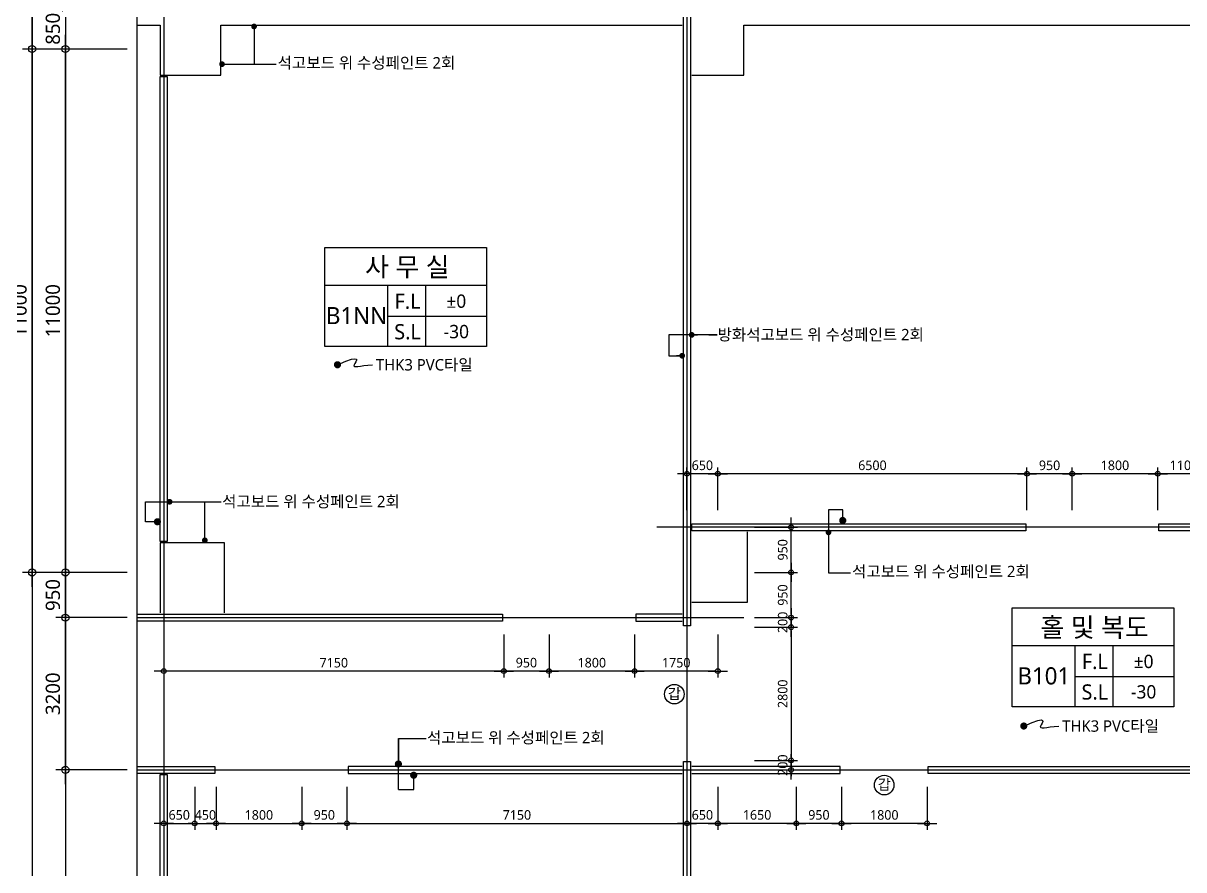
# Model space of a CAD drawing. Header units: millimetres. Extents: x 3775 to 244986, y 1861 to 55808.
# Drawn here: x 168403 to 192805, y 21884 to 39675 of the extents above; entities that cross this region are included whole.
import ezdxf
from ezdxf.enums import TextEntityAlignment as Align

# ---------------------------------------------------------------- set-up
doc = ezdxf.new("R2010")
doc.units = ezdxf.units.MM
doc.header["$LTSCALE"] = 100
doc.header["$MEASUREMENT"] = 0
doc.header["$PDSIZE"] = -10
doc.linetypes.add('CEN', pattern=[62, 60, -1, 0, -1])
doc.layers.get('0').update_dxf_attribs({"linetype": 'CONTINUOUS'})
doc.layers.get('Defpoints').update_dxf_attribs({"color": 171, "linetype": 'CONTINUOUS'})
for name, color, linetype in [('CEN(ST)', 1, 'CEN'), ('LED', 7, 'CONTINUOUS'), ('NDIM', 7, 'CONTINUOUS'), ('TEXT(MIN)', 7, 'CONTINUOUS'), ('TEXT(NOTE小)', 1, 'CONTINUOUS'), ('TEXT(실명)', 3, 'CONTINUOUS'), ('TEXT-기입', 6, 'CONTINUOUS'), ('TITLE', 7, 'CONTINUOUS'), ('WALL-석고보드', 7, 'CONTINUOUS')]:
    doc.layers.add(name, color=color, linetype=linetype)
doc.styles.add('CGS', font='cgse', dxfattribs={"bigfont": 'cgs'})
doc.styles.add('나눔바른고딕', font='NanumBarunGothic.ttf')
doc.dimstyles.new('NDIM 1200', dxfattribs={"dimscale": 75, "dimtxt": 3, "dimasz": 1, "dimexe": 2, "dimexo": 2, "dimgap": 1, "dimtad": 1, "dimdec": 0, "dimdsep": 46, "dimtxsty": 'CGS', "dimblk": 'DOT0', "dimcen": 1, "dimdle": 8, "dimclrd": 256, "dimclre": 256, "dimclrt": 256, "dimadec": 0, "dimazin": 0, "dimtfac": 1, "dimtdec": 0, "dimtix": 1, "dimtmove": 2, "dimatfit": 3, "dimldrblk": 'DOT0', "dimfxl": 1, "dimtolj": 1, "dimtzin": 0, "dimlwd": -1, "dimlwe": -1, "dimarcsym": 0})

# ---------------------------------------------------------------- blocks, each defined once
blk = doc.blocks.new('DOT0')
blk.add_line((-3, 0), (3, 0))
at = {"color": 6}
blk.add_circle((0, 0), 0.75, dxfattribs=at)
blk = doc.blocks.new('*D314')
at = {"layer": 'Defpoints', "color": 0, "ltscale": 0.4, "transparency": 16777216}
for p in [(169290, 39133), (170790, 39133), (170790, 28133)]:
    blk.add_point(p, dxfattribs=at)
at = {"layer": 'NDIM', "ltscale": 0.4, "transparency": 16777216}
for p, q in [((170590, 39133), (169090, 39133)), ((169290, 28233), (169290, 39033)), ((170590, 28133), (169090, 28133))]:
    blk.add_line(p, q, dxfattribs=at)
at = {"layer": 'NDIM', "ltscale": 0.4, "transparency": 16777216, "xscale": 100, "yscale": 100, "zscale": 100}
for p, rotation in [((169290, 39133), 90), ((169290, 28133), 270)]:
    blk.add_blockref('DOT0', p, dxfattribs=dict(at, rotation=rotation))
at = {"layer": 'NDIM', "ltscale": 0.4, "transparency": 16777216, "insert": (169027, 33633), "char_height": 300, "attachment_point": 5, "rotation": 90, "style": '나눔바른고딕'}
blk.add_mtext('\\A1;11000', dxfattribs=at)
blk = doc.blocks.new('*D315')
at = {"layer": 'Defpoints', "color": 0, "ltscale": 0.4, "transparency": 16777216}
for p in [(169290, 28133), (170790, 28133), (170790, 27183)]:
    blk.add_point(p, dxfattribs=at)
at = {"layer": 'NDIM', "ltscale": 0.4, "transparency": 16777216}
for p, q in [((170590, 28133), (169090, 28133)), ((169290, 27283), (169290, 28033)), ((170590, 27183), (169090, 27183))]:
    blk.add_line(p, q, dxfattribs=at)
at = {"layer": 'NDIM', "ltscale": 0.4, "transparency": 16777216, "xscale": 100, "yscale": 100, "zscale": 100}
for p, rotation in [((169290, 28133), 90), ((169290, 27183), 270)]:
    blk.add_blockref('DOT0', p, dxfattribs=dict(at, rotation=rotation))
at = {"layer": 'NDIM', "ltscale": 0.4, "transparency": 16777216, "insert": (169027, 27658), "char_height": 300, "attachment_point": 5, "rotation": 90, "style": '나눔바른고딕'}
blk.add_mtext('\\A1;950', dxfattribs=at)
blk = doc.blocks.new('*D316')
at = {"layer": 'Defpoints', "color": 0, "ltscale": 0.4, "transparency": 16777216}
for p in [(168590, 39133), (170790, 39133), (170790, 28133)]:
    blk.add_point(p, dxfattribs=at)
at = {"layer": 'NDIM', "ltscale": 0.4, "transparency": 16777216}
for p, q in [((170590, 39133), (168390, 39133)), ((168590, 28233), (168590, 39033)), ((170590, 28133), (168390, 28133))]:
    blk.add_line(p, q, dxfattribs=at)
at = {"layer": 'NDIM', "ltscale": 0.4, "transparency": 16777216, "xscale": 100, "yscale": 100, "zscale": 100}
for p, rotation in [((168590, 39133), 90), ((168590, 28133), 270)]:
    blk.add_blockref('DOT0', p, dxfattribs=dict(at, rotation=rotation))
at = {"layer": 'NDIM', "ltscale": 0.4, "transparency": 16777216, "insert": (168327, 33633), "char_height": 300, "attachment_point": 5, "rotation": 90, "style": '나눔바른고딕'}
blk.add_mtext('\\A1;11000', dxfattribs=at)
blk = doc.blocks.new('*D309')
at = {"layer": 'Defpoints', "color": 0, "ltscale": 0.4, "transparency": 16777216}
for p in [(170790, 39983), (169290, 39133), (170790, 39133)]:
    blk.add_point(p, dxfattribs=at)
at = {"layer": 'NDIM', "ltscale": 0.4, "transparency": 16777216}
for p, q in [((169290, 40083), (169290, 40183)), ((170590, 39983), (169090, 39983)), ((169290, 39983), (169290, 39133)), ((170590, 39133), (169090, 39133)), ((169290, 39033), (169290, 38933))]:
    blk.add_line(p, q, dxfattribs=at)
at = {"layer": 'NDIM', "ltscale": 0.4, "transparency": 16777216, "xscale": 100, "yscale": 100, "zscale": 100}
for p, rotation in [((169290, 39983), 270), ((169290, 39133), 90)]:
    blk.add_blockref('DOT0', p, dxfattribs=dict(at, rotation=rotation))
at = {"layer": 'NDIM', "ltscale": 0.4, "transparency": 16777216, "insert": (169027, 39558), "char_height": 300, "attachment_point": 5, "rotation": 90, "style": '나눔바른고딕'}
blk.add_mtext('\\A1;850', dxfattribs=at)
blk = doc.blocks.new('*D310')
at = {"layer": 'Defpoints', "color": 0, "ltscale": 0.4, "transparency": 16777216}
for p in [(169290, 27183), (170790, 27183), (170790, 23983)]:
    blk.add_point(p, dxfattribs=at)
at = {"layer": 'NDIM', "ltscale": 0.4, "transparency": 16777216}
for p, q in [((170590, 27183), (169090, 27183)), ((169290, 24083), (169290, 27083)), ((170590, 23983), (169090, 23983))]:
    blk.add_line(p, q, dxfattribs=at)
at = {"layer": 'NDIM', "ltscale": 0.4, "transparency": 16777216, "xscale": 100, "yscale": 100, "zscale": 100}
for p, rotation in [((169290, 27183), 90), ((169290, 23983), 270)]:
    blk.add_blockref('DOT0', p, dxfattribs=dict(at, rotation=rotation))
at = {"layer": 'NDIM', "ltscale": 0.4, "transparency": 16777216, "insert": (169027, 25583), "char_height": 300, "attachment_point": 5, "rotation": 90, "style": '나눔바른고딕'}
blk.add_mtext('\\A1;3200', dxfattribs=at)
blk = doc.blocks.new('*D311')
at = {"layer": 'Defpoints', "color": 0, "ltscale": 0.4, "transparency": 16777216}
for p in [(170790, 23983), (169290, 11633), (170790, 11633)]:
    blk.add_point(p, dxfattribs=at)
at = {"layer": 'NDIM', "ltscale": 0.4, "transparency": 16777216}
for p, q in [((170590, 23983), (169090, 23983)), ((169290, 23883), (169290, 11733)), ((170590, 11633), (169090, 11633))]:
    blk.add_line(p, q, dxfattribs=at)
at = {"layer": 'NDIM', "ltscale": 0.4, "transparency": 16777216, "xscale": 100, "yscale": 100, "zscale": 100}
for p, rotation in [((169290, 23983), 90), ((169290, 11633), 270)]:
    blk.add_blockref('DOT0', p, dxfattribs=dict(at, rotation=rotation))
at = {"layer": 'NDIM', "ltscale": 0.4, "transparency": 16777216, "insert": (169027, 17808), "char_height": 300, "attachment_point": 5, "rotation": 90, "style": '나눔바른고딕'}
blk.add_mtext('\\A1;12350', dxfattribs=at)
blk = doc.blocks.new('*D313')
at = {"layer": 'Defpoints', "color": 0, "ltscale": 0.4, "transparency": 16777216}
for p in [(170790, 28133), (168590, 11633), (170790, 11633)]:
    blk.add_point(p, dxfattribs=at)
at = {"layer": 'NDIM', "ltscale": 0.4, "transparency": 16777216}
for p, q in [((170590, 28133), (168390, 28133)), ((168590, 28033), (168590, 11733)), ((170590, 11633), (168390, 11633))]:
    blk.add_line(p, q, dxfattribs=at)
at = {"layer": 'NDIM', "ltscale": 0.4, "transparency": 16777216, "xscale": 100, "yscale": 100, "zscale": 100}
for p, rotation in [((168590, 28133), 90), ((168590, 11633), 270)]:
    blk.add_blockref('DOT0', p, dxfattribs=dict(at, rotation=rotation))
at = {"layer": 'NDIM', "ltscale": 0.4, "transparency": 16777216, "insert": (168327, 19883), "char_height": 300, "attachment_point": 5, "rotation": 90, "style": '나눔바른고딕'}
blk.add_mtext('\\A1;16500', dxfattribs=at)
blk = doc.blocks.new('*D419')
at = {"layer": 'Defpoints', "color": 0, "ltscale": 0.4, "transparency": 16777216}
for p in [(181258, 26960), (183008, 26960), (181258, 26059)]:
    blk.add_point(p, dxfattribs=at)
at = {"layer": 'NDIM', "ltscale": 0.4, "transparency": 16777216}
for p, q in [((181258, 26826), (181258, 25925)), ((183008, 26826), (183008, 25925)), ((182941, 26059), (181325, 26059))]:
    blk.add_line(p, q, dxfattribs=at)
at = {"layer": 'NDIM', "ltscale": 0.4, "transparency": 16777216, "xscale": 67, "yscale": 67, "zscale": 67, "rotation": 180}
blk.add_blockref('DOT0', (181258, 26059), dxfattribs=at)
at = {"layer": 'NDIM', "ltscale": 0.4, "transparency": 16777216, "xscale": 67, "yscale": 67, "zscale": 67}
blk.add_blockref('DOT0', (183008, 26059), dxfattribs=at)
at = {"layer": 'NDIM', "ltscale": 0.4, "transparency": 16777216, "insert": (182133, 26235), "char_height": 201, "attachment_point": 5, "style": '나눔바른고딕'}
blk.add_mtext('\\A1;1750', dxfattribs=at)
blk = doc.blocks.new('*D420')
at = {"layer": 'Defpoints', "color": 0, "ltscale": 0.4, "transparency": 16777216}
for p in [(179458, 26960), (181258, 26960), (179458, 26059)]:
    blk.add_point(p, dxfattribs=at)
at = {"layer": 'NDIM', "ltscale": 0.4, "transparency": 16777216}
for p, q in [((179458, 26826), (179458, 25925)), ((181258, 26826), (181258, 25925)), ((181191, 26059), (179525, 26059))]:
    blk.add_line(p, q, dxfattribs=at)
at = {"layer": 'NDIM', "ltscale": 0.4, "transparency": 16777216, "xscale": 67, "yscale": 67, "zscale": 67, "rotation": 180}
blk.add_blockref('DOT0', (179458, 26059), dxfattribs=at)
at = {"layer": 'NDIM', "ltscale": 0.4, "transparency": 16777216, "xscale": 67, "yscale": 67, "zscale": 67}
blk.add_blockref('DOT0', (181258, 26059), dxfattribs=at)
at = {"layer": 'NDIM', "ltscale": 0.4, "transparency": 16777216, "insert": (180358, 26235), "char_height": 201, "attachment_point": 5, "style": '나눔바른고딕'}
blk.add_mtext('\\A1;1800', dxfattribs=at)
blk = doc.blocks.new('*D421')
at = {"layer": 'Defpoints', "color": 0, "ltscale": 0.4, "transparency": 16777216}
for p in [(178508, 26960), (179458, 26960), (178508, 26059)]:
    blk.add_point(p, dxfattribs=at)
at = {"layer": 'NDIM', "ltscale": 0.4, "transparency": 16777216}
for p, q in [((178508, 26826), (178508, 25925)), ((179458, 26826), (179458, 25925)), ((179391, 26059), (178575, 26059))]:
    blk.add_line(p, q, dxfattribs=at)
at = {"layer": 'NDIM', "ltscale": 0.4, "transparency": 16777216, "xscale": 67, "yscale": 67, "zscale": 67, "rotation": 180}
blk.add_blockref('DOT0', (178508, 26059), dxfattribs=at)
at = {"layer": 'NDIM', "ltscale": 0.4, "transparency": 16777216, "xscale": 67, "yscale": 67, "zscale": 67}
blk.add_blockref('DOT0', (179458, 26059), dxfattribs=at)
at = {"layer": 'NDIM', "ltscale": 0.4, "transparency": 16777216, "insert": (178983, 26236), "char_height": 201, "attachment_point": 5, "style": '나눔바른고딕'}
blk.add_mtext('\\A1;950', dxfattribs=at)
blk = doc.blocks.new('*D422')
at = {"layer": 'Defpoints', "color": 0, "ltscale": 0.4, "transparency": 16777216}
for p in [(172008, 23760), (172458, 23760), (172458, 22859)]:
    blk.add_point(p, dxfattribs=at)
at = {"layer": 'NDIM', "ltscale": 0.4, "transparency": 16777216}
for p, q in [((172008, 23626), (172008, 22725)), ((172458, 23626), (172458, 22725)), ((171941, 22859), (171874, 22859)), ((172008, 22859), (172458, 22859)), ((172525, 22859), (172592, 22859))]:
    blk.add_line(p, q, dxfattribs=at)
at = {"layer": 'NDIM', "ltscale": 0.4, "transparency": 16777216, "xscale": 67, "yscale": 67, "zscale": 67}
blk.add_blockref('DOT0', (172008, 22859), dxfattribs=at)
at = {"layer": 'NDIM', "ltscale": 0.4, "transparency": 16777216, "xscale": 67, "yscale": 67, "zscale": 67, "rotation": 180}
blk.add_blockref('DOT0', (172458, 22859), dxfattribs=at)
at = {"layer": 'NDIM', "ltscale": 0.4, "transparency": 16777216, "insert": (172233, 23035), "char_height": 201, "attachment_point": 5, "style": '나눔바른고딕'}
blk.add_mtext('\\A1;450', dxfattribs=at)
blk = doc.blocks.new('*D423')
at = {"layer": 'Defpoints', "color": 0, "ltscale": 0.4, "transparency": 16777216}
for p in [(172458, 23760), (174258, 23760), (174258, 22859)]:
    blk.add_point(p, dxfattribs=at)
at = {"layer": 'NDIM', "ltscale": 0.4, "transparency": 16777216}
for p, q in [((172458, 23626), (172458, 22725)), ((174258, 23626), (174258, 22725)), ((172525, 22859), (174191, 22859))]:
    blk.add_line(p, q, dxfattribs=at)
at = {"layer": 'NDIM', "ltscale": 0.4, "transparency": 16777216, "xscale": 67, "yscale": 67, "zscale": 67, "rotation": 180}
blk.add_blockref('DOT0', (172458, 22859), dxfattribs=at)
at = {"layer": 'NDIM', "ltscale": 0.4, "transparency": 16777216, "xscale": 67, "yscale": 67, "zscale": 67}
blk.add_blockref('DOT0', (174258, 22859), dxfattribs=at)
at = {"layer": 'NDIM', "ltscale": 0.4, "transparency": 16777216, "insert": (173358, 23035), "char_height": 201, "attachment_point": 5, "style": '나눔바른고딕'}
blk.add_mtext('\\A1;1800', dxfattribs=at)
blk = doc.blocks.new('*D424')
at = {"layer": 'Defpoints', "color": 0, "ltscale": 0.4, "transparency": 16777216}
for p in [(174258, 23760), (175208, 23760), (175208, 22859)]:
    blk.add_point(p, dxfattribs=at)
at = {"layer": 'NDIM', "ltscale": 0.4, "transparency": 16777216}
for p, q in [((174258, 23626), (174258, 22725)), ((175208, 23626), (175208, 22725)), ((174325, 22859), (175141, 22859))]:
    blk.add_line(p, q, dxfattribs=at)
at = {"layer": 'NDIM', "ltscale": 0.4, "transparency": 16777216, "xscale": 67, "yscale": 67, "zscale": 67, "rotation": 180}
blk.add_blockref('DOT0', (174258, 22859), dxfattribs=at)
at = {"layer": 'NDIM', "ltscale": 0.4, "transparency": 16777216, "xscale": 67, "yscale": 67, "zscale": 67}
blk.add_blockref('DOT0', (175208, 22859), dxfattribs=at)
at = {"layer": 'NDIM', "ltscale": 0.4, "transparency": 16777216, "insert": (174733, 23036), "char_height": 201, "attachment_point": 5, "style": '나눔바른고딕'}
blk.add_mtext('\\A1;950', dxfattribs=at)
blk = doc.blocks.new('*D425')
at = {"layer": 'Defpoints', "color": 0, "ltscale": 0.4, "transparency": 16777216}
for p in [(171358, 23760), (172008, 23760), (172008, 22859)]:
    blk.add_point(p, dxfattribs=at)
at = {"layer": 'NDIM', "ltscale": 0.4, "transparency": 16777216}
for p, q in [((171358, 23626), (171358, 22725)), ((172008, 23626), (172008, 22725)), ((171425, 22859), (171941, 22859))]:
    blk.add_line(p, q, dxfattribs=at)
at = {"layer": 'NDIM', "ltscale": 0.4, "transparency": 16777216, "xscale": 67, "yscale": 67, "zscale": 67, "rotation": 180}
blk.add_blockref('DOT0', (171358, 22859), dxfattribs=at)
at = {"layer": 'NDIM', "ltscale": 0.4, "transparency": 16777216, "xscale": 67, "yscale": 67, "zscale": 67}
blk.add_blockref('DOT0', (172008, 22859), dxfattribs=at)
at = {"layer": 'NDIM', "ltscale": 0.4, "transparency": 16777216, "insert": (171683, 23036), "char_height": 201, "attachment_point": 5, "style": '나눔바른고딕'}
blk.add_mtext('\\A1;650', dxfattribs=at)
blk = doc.blocks.new('*D426')
at = {"layer": 'Defpoints', "color": 0, "ltscale": 0.4, "transparency": 16777216}
for p in [(185608, 23760), (187408, 23760), (185608, 22859)]:
    blk.add_point(p, dxfattribs=at)
at = {"layer": 'NDIM', "ltscale": 0.4, "transparency": 16777216}
for p, q in [((185608, 23626), (185608, 22725)), ((187408, 23626), (187408, 22725)), ((187341, 22859), (185675, 22859))]:
    blk.add_line(p, q, dxfattribs=at)
at = {"layer": 'NDIM', "ltscale": 0.4, "transparency": 16777216, "xscale": 67, "yscale": 67, "zscale": 67, "rotation": 180}
blk.add_blockref('DOT0', (185608, 22859), dxfattribs=at)
at = {"layer": 'NDIM', "ltscale": 0.4, "transparency": 16777216, "xscale": 67, "yscale": 67, "zscale": 67}
blk.add_blockref('DOT0', (187408, 22859), dxfattribs=at)
at = {"layer": 'NDIM', "ltscale": 0.4, "transparency": 16777216, "insert": (186508, 23035), "char_height": 201, "attachment_point": 5, "style": '나눔바른고딕'}
blk.add_mtext('\\A1;1800', dxfattribs=at)
blk = doc.blocks.new('*D427')
at = {"layer": 'Defpoints', "color": 0, "ltscale": 0.4, "transparency": 16777216}
for p in [(184658, 23760), (185608, 23760), (184658, 22859)]:
    blk.add_point(p, dxfattribs=at)
at = {"layer": 'NDIM', "ltscale": 0.4, "transparency": 16777216}
for p, q in [((184658, 23626), (184658, 22725)), ((185608, 23626), (185608, 22725)), ((185541, 22859), (184725, 22859))]:
    blk.add_line(p, q, dxfattribs=at)
at = {"layer": 'NDIM', "ltscale": 0.4, "transparency": 16777216, "xscale": 67, "yscale": 67, "zscale": 67, "rotation": 180}
blk.add_blockref('DOT0', (184658, 22859), dxfattribs=at)
at = {"layer": 'NDIM', "ltscale": 0.4, "transparency": 16777216, "xscale": 67, "yscale": 67, "zscale": 67}
blk.add_blockref('DOT0', (185608, 22859), dxfattribs=at)
at = {"layer": 'NDIM', "ltscale": 0.4, "transparency": 16777216, "insert": (185133, 23036), "char_height": 201, "attachment_point": 5, "style": '나눔바른고딕'}
blk.add_mtext('\\A1;950', dxfattribs=at)
blk = doc.blocks.new('*D428')
at = {"layer": 'Defpoints', "color": 0, "ltscale": 0.4, "transparency": 16777216}
for p in [(183008, 23760), (184658, 23760), (183008, 22859)]:
    blk.add_point(p, dxfattribs=at)
at = {"layer": 'NDIM', "ltscale": 0.4, "transparency": 16777216}
for p, q in [((183008, 23626), (183008, 22725)), ((184658, 23626), (184658, 22725)), ((184591, 22859), (183075, 22859))]:
    blk.add_line(p, q, dxfattribs=at)
at = {"layer": 'NDIM', "ltscale": 0.4, "transparency": 16777216, "xscale": 67, "yscale": 67, "zscale": 67, "rotation": 180}
blk.add_blockref('DOT0', (183008, 22859), dxfattribs=at)
at = {"layer": 'NDIM', "ltscale": 0.4, "transparency": 16777216, "xscale": 67, "yscale": 67, "zscale": 67}
blk.add_blockref('DOT0', (184658, 22859), dxfattribs=at)
at = {"layer": 'NDIM', "ltscale": 0.4, "transparency": 16777216, "insert": (183833, 23036), "char_height": 201, "attachment_point": 5, "style": '나눔바른고딕'}
blk.add_mtext('\\A1;1650', dxfattribs=at)
blk = doc.blocks.new('*D429')
at = {"layer": 'Defpoints', "color": 0, "ltscale": 0.4, "transparency": 16777216}
for p in [(182358, 23760), (183008, 23760), (182358, 22859)]:
    blk.add_point(p, dxfattribs=at)
at = {"layer": 'NDIM', "ltscale": 0.4, "transparency": 16777216}
for p, q in [((182358, 23626), (182358, 22725)), ((183008, 23626), (183008, 22725)), ((182941, 22859), (182425, 22859))]:
    blk.add_line(p, q, dxfattribs=at)
at = {"layer": 'NDIM', "ltscale": 0.4, "transparency": 16777216, "xscale": 67, "yscale": 67, "zscale": 67, "rotation": 180}
blk.add_blockref('DOT0', (182358, 22859), dxfattribs=at)
at = {"layer": 'NDIM', "ltscale": 0.4, "transparency": 16777216, "xscale": 67, "yscale": 67, "zscale": 67}
blk.add_blockref('DOT0', (183008, 22859), dxfattribs=at)
at = {"layer": 'NDIM', "ltscale": 0.4, "transparency": 16777216, "insert": (182683, 23036), "char_height": 201, "attachment_point": 5, "style": '나눔바른고딕'}
blk.add_mtext('\\A1;650', dxfattribs=at)
blk = doc.blocks.new('*D430')
at = {"layer": 'Defpoints', "color": 0, "ltscale": 0.4, "transparency": 16777216}
for p in [(183647, 24183), (183647, 23983), (184548, 23983)]:
    blk.add_point(p, dxfattribs=at)
at = {"layer": 'NDIM', "ltscale": 0.4, "transparency": 16777216}
for p, q in [((183781, 24183), (184682, 24183)), ((184548, 24250), (184548, 24317)), ((184548, 24183), (184548, 23983)), ((183781, 23983), (184682, 23983)), ((184548, 23916), (184548, 23849))]:
    blk.add_line(p, q, dxfattribs=at)
at = {"layer": 'NDIM', "ltscale": 0.4, "transparency": 16777216, "xscale": 67, "yscale": 67, "zscale": 67}
for p, rotation in [((184548, 24183), 270), ((184548, 23983), 90)]:
    blk.add_blockref('DOT0', p, dxfattribs=dict(at, rotation=rotation))
at = {"layer": 'NDIM', "ltscale": 0.4, "transparency": 16777216, "insert": (184372, 24083), "char_height": 201, "attachment_point": 5, "rotation": 90, "style": '나눔바른고딕'}
blk.add_mtext('\\A1;200', dxfattribs=at)
blk = doc.blocks.new('*D431')
at = {"layer": 'Defpoints', "color": 0, "ltscale": 0.4, "transparency": 16777216}
for p in [(183647, 26983), (183647, 24183), (184548, 24183)]:
    blk.add_point(p, dxfattribs=at)
at = {"layer": 'NDIM', "ltscale": 0.4, "transparency": 16777216}
for p, q in [((183781, 26983), (184682, 26983)), ((184548, 26916), (184548, 24250)), ((183781, 24183), (184682, 24183))]:
    blk.add_line(p, q, dxfattribs=at)
at = {"layer": 'NDIM', "ltscale": 0.4, "transparency": 16777216, "xscale": 67, "yscale": 67, "zscale": 67}
for p, rotation in [((184548, 26983), 90), ((184548, 24183), 270)]:
    blk.add_blockref('DOT0', p, dxfattribs=dict(at, rotation=rotation))
at = {"layer": 'NDIM', "ltscale": 0.4, "transparency": 16777216, "insert": (184372, 25583), "char_height": 201, "attachment_point": 5, "rotation": 90, "style": '나눔바른고딕'}
blk.add_mtext('\\A1;2800', dxfattribs=at)
blk = doc.blocks.new('*D432')
at = {"layer": 'Defpoints', "color": 0, "ltscale": 0.4, "transparency": 16777216}
for p in [(183647, 27183), (183647, 26983), (184548, 26983)]:
    blk.add_point(p, dxfattribs=at)
at = {"layer": 'NDIM', "ltscale": 0.4, "transparency": 16777216}
for p, q in [((183781, 27183), (184682, 27183)), ((184548, 27250), (184548, 27317)), ((184548, 27183), (184548, 26983)), ((183781, 26983), (184682, 26983)), ((184548, 26916), (184548, 26849))]:
    blk.add_line(p, q, dxfattribs=at)
at = {"layer": 'NDIM', "ltscale": 0.4, "transparency": 16777216, "xscale": 67, "yscale": 67, "zscale": 67}
for p, rotation in [((184548, 27183), 270), ((184548, 26983), 90)]:
    blk.add_blockref('DOT0', p, dxfattribs=dict(at, rotation=rotation))
at = {"layer": 'NDIM', "ltscale": 0.4, "transparency": 16777216, "insert": (184372, 27083), "char_height": 201, "attachment_point": 5, "rotation": 90, "style": '나눔바른고딕'}
blk.add_mtext('\\A1;200', dxfattribs=at)
blk = doc.blocks.new('*D433')
at = {"layer": 'Defpoints', "color": 0, "ltscale": 0.4, "transparency": 16777216}
for p in [(183647, 28133), (184548, 28133), (183647, 27183)]:
    blk.add_point(p, dxfattribs=at)
at = {"layer": 'NDIM', "ltscale": 0.4, "transparency": 16777216}
for p, q in [((183781, 28133), (184682, 28133)), ((184548, 27250), (184548, 28066)), ((183781, 27183), (184682, 27183))]:
    blk.add_line(p, q, dxfattribs=at)
at = {"layer": 'NDIM', "ltscale": 0.4, "transparency": 16777216, "xscale": 67, "yscale": 67, "zscale": 67}
for p, rotation in [((184548, 28133), 90), ((184548, 27183), 270)]:
    blk.add_blockref('DOT0', p, dxfattribs=dict(at, rotation=rotation))
at = {"layer": 'NDIM', "ltscale": 0.4, "transparency": 16777216, "insert": (184372, 27658), "char_height": 201, "attachment_point": 5, "rotation": 90, "style": '나눔바른고딕'}
blk.add_mtext('\\A1;950', dxfattribs=at)
blk = doc.blocks.new('*D434')
at = {"layer": 'Defpoints', "color": 0, "ltscale": 0.4, "transparency": 16777216}
for p in [(183647, 29083), (184548, 29083), (183647, 28133)]:
    blk.add_point(p, dxfattribs=at)
at = {"layer": 'NDIM', "ltscale": 0.4, "transparency": 16777216}
for p, q in [((183781, 29083), (184682, 29083)), ((184548, 28200), (184548, 29016)), ((183781, 28133), (184682, 28133))]:
    blk.add_line(p, q, dxfattribs=at)
at = {"layer": 'NDIM', "ltscale": 0.4, "transparency": 16777216, "xscale": 67, "yscale": 67, "zscale": 67}
for p, rotation in [((184548, 29083), 90), ((184548, 28133), 270)]:
    blk.add_blockref('DOT0', p, dxfattribs=dict(at, rotation=rotation))
at = {"layer": 'NDIM', "ltscale": 0.4, "transparency": 16777216, "insert": (184372, 28608), "char_height": 201, "attachment_point": 5, "rotation": 90, "style": '나눔바른고딕'}
blk.add_mtext('\\A1;950', dxfattribs=at)
blk = doc.blocks.new('*D439')
at = {"layer": 'Defpoints', "color": 0, "ltscale": 0.4, "transparency": 16777216}
for p in [(175208, 23760), (182358, 23760), (182358, 22859)]:
    blk.add_point(p, dxfattribs=at)
at = {"layer": 'NDIM', "ltscale": 0.4, "transparency": 16777216}
for p, q in [((175208, 23626), (175208, 22725)), ((182358, 23626), (182358, 22725)), ((175275, 22859), (182291, 22859))]:
    blk.add_line(p, q, dxfattribs=at)
at = {"layer": 'NDIM', "ltscale": 0.4, "transparency": 16777216, "xscale": 67, "yscale": 67, "zscale": 67, "rotation": 180}
blk.add_blockref('DOT0', (175208, 22859), dxfattribs=at)
at = {"layer": 'NDIM', "ltscale": 0.4, "transparency": 16777216, "xscale": 67, "yscale": 67, "zscale": 67}
blk.add_blockref('DOT0', (182358, 22859), dxfattribs=at)
at = {"layer": 'NDIM', "ltscale": 0.4, "transparency": 16777216, "insert": (178783, 23035), "char_height": 201, "attachment_point": 5, "style": '나눔바른고딕'}
blk.add_mtext('\\A1;7150', dxfattribs=at)
blk = doc.blocks.new('*D440')
at = {"layer": 'Defpoints', "color": 0, "ltscale": 0.4, "transparency": 16777216}
for p in [(171358, 26960), (178508, 26960), (171358, 26059)]:
    blk.add_point(p, dxfattribs=at)
at = {"layer": 'NDIM', "ltscale": 0.4, "transparency": 16777216}
for p, q in [((171358, 26826), (171358, 25925)), ((178508, 26826), (178508, 25925)), ((178441, 26059), (171425, 26059))]:
    blk.add_line(p, q, dxfattribs=at)
at = {"layer": 'NDIM', "ltscale": 0.4, "transparency": 16777216, "xscale": 67, "yscale": 67, "zscale": 67, "rotation": 180}
blk.add_blockref('DOT0', (171358, 26059), dxfattribs=at)
at = {"layer": 'NDIM', "ltscale": 0.4, "transparency": 16777216, "xscale": 67, "yscale": 67, "zscale": 67}
blk.add_blockref('DOT0', (178508, 26059), dxfattribs=at)
at = {"layer": 'NDIM', "ltscale": 0.4, "transparency": 16777216, "insert": (174933, 26235), "char_height": 201, "attachment_point": 5, "style": '나눔바른고딕'}
blk.add_mtext('\\A1;7150', dxfattribs=at)
blk = doc.blocks.new('A$C51E23882')
at = {"layer": 'TITLE'}
blk.add_lwpolyline([(8500, 0), (0, 0), (0, 5200), (8500, 5200)], close=True, dxfattribs=at)
for points in [[(8500, 3200), (0, 3200)], [(3300, 3200), (3300, 0)], [(5300, 3200), (5300, 0)], [(3300, 1600), (8500, 1600)]]:
    blk.add_lwpolyline(points, dxfattribs=at)
at = {"layer": 'TITLE', "style": '나눔바른고딕'}
for s, p in [('F.L', (4352, 2378)), ('S.L', (4352, 778))]:
    blk.add_text(s, height=800, dxfattribs=at).set_placement(p, align=Align.MIDDLE)
blk = doc.blocks.new('*D464')
at = {"layer": 'Defpoints', "color": 0, "ltscale": 0.4, "transparency": 16777216}
for p in [(190458, 30206), (190458, 29306), (192258, 29306)]:
    blk.add_point(p, dxfattribs=at)
at = {"layer": 'NDIM', "ltscale": 0.4, "transparency": 16777216}
for p, q in [((190458, 29440), (190458, 30340)), ((192258, 29440), (192258, 30340)), ((192191, 30206), (190525, 30206))]:
    blk.add_line(p, q, dxfattribs=at)
at = {"layer": 'NDIM', "ltscale": 0.4, "transparency": 16777216, "xscale": 67, "yscale": 67, "zscale": 67, "rotation": 180}
blk.add_blockref('DOT0', (190458, 30206), dxfattribs=at)
at = {"layer": 'NDIM', "ltscale": 0.4, "transparency": 16777216, "xscale": 67, "yscale": 67, "zscale": 67}
blk.add_blockref('DOT0', (192258, 30206), dxfattribs=at)
at = {"layer": 'NDIM', "ltscale": 0.4, "transparency": 16777216, "insert": (191358, 30383), "char_height": 201, "attachment_point": 5, "style": '나눔바른고딕'}
blk.add_mtext('\\A1;1800', dxfattribs=at)
blk = doc.blocks.new('*D465')
at = {"layer": 'Defpoints', "color": 0, "ltscale": 0.4, "transparency": 16777216}
for p in [(189508, 30206), (189508, 29306), (190458, 29306)]:
    blk.add_point(p, dxfattribs=at)
at = {"layer": 'NDIM', "ltscale": 0.4, "transparency": 16777216}
for p, q in [((189508, 29440), (189508, 30340)), ((190458, 29440), (190458, 30340)), ((190391, 30206), (189575, 30206))]:
    blk.add_line(p, q, dxfattribs=at)
at = {"layer": 'NDIM', "ltscale": 0.4, "transparency": 16777216, "xscale": 67, "yscale": 67, "zscale": 67, "rotation": 180}
blk.add_blockref('DOT0', (189508, 30206), dxfattribs=at)
at = {"layer": 'NDIM', "ltscale": 0.4, "transparency": 16777216, "xscale": 67, "yscale": 67, "zscale": 67}
blk.add_blockref('DOT0', (190458, 30206), dxfattribs=at)
at = {"layer": 'NDIM', "ltscale": 0.4, "transparency": 16777216, "insert": (189983, 30383), "char_height": 201, "attachment_point": 5, "style": '나눔바른고딕'}
blk.add_mtext('\\A1;950', dxfattribs=at)
blk = doc.blocks.new('*D466')
at = {"layer": 'Defpoints', "color": 0, "ltscale": 0.4, "transparency": 16777216}
for p in [(192258, 30206), (192258, 29306), (193358, 29306)]:
    blk.add_point(p, dxfattribs=at)
at = {"layer": 'NDIM', "ltscale": 0.4, "transparency": 16777216}
for p, q in [((192258, 29440), (192258, 30340)), ((193358, 29440), (193358, 30340)), ((193291, 30206), (192325, 30206))]:
    blk.add_line(p, q, dxfattribs=at)
at = {"layer": 'NDIM', "ltscale": 0.4, "transparency": 16777216, "xscale": 67, "yscale": 67, "zscale": 67, "rotation": 180}
blk.add_blockref('DOT0', (192258, 30206), dxfattribs=at)
at = {"layer": 'NDIM', "ltscale": 0.4, "transparency": 16777216, "xscale": 67, "yscale": 67, "zscale": 67}
blk.add_blockref('DOT0', (193358, 30206), dxfattribs=at)
at = {"layer": 'NDIM', "ltscale": 0.4, "transparency": 16777216, "insert": (192808, 30383), "char_height": 201, "attachment_point": 5, "style": '나눔바른고딕'}
blk.add_mtext('\\A1;1100', dxfattribs=at)
blk = doc.blocks.new('갑종방화문표기')
at = {"layer": 'TEXT(NOTE小)'}
blk.add_circle((0, 0), 150, dxfattribs=at)
at = {"layer": 'TEXT(NOTE小)', "style": '나눔바른고딕'}
blk.add_text('갑', height=160, dxfattribs=at).set_placement((1, 7), align=Align.MIDDLE_CENTER)
blk = doc.blocks.new('_Dot')
at = {"color": 0, "linetype": 'ByBlock', "lineweight": -2}
blk.add_line((-0.5, 0), (-1, 0), dxfattribs=at)
at = {"color": 0, "linetype": 'ByBlock', "const_width": 0.5}
blk.add_lwpolyline([(-0.25, 0, 1), (0.25, 0, 1)], format="xyb", close=True, dxfattribs=at)
blk = doc.blocks.new('*D536')
at = {"layer": 'Defpoints', "color": 0, "ltscale": 0.4, "transparency": 16777216}
for p in [(183008, 30206), (183008, 29306), (189508, 29306)]:
    blk.add_point(p, dxfattribs=at)
at = {"layer": 'NDIM', "ltscale": 0.4, "transparency": 16777216}
for p, q in [((183008, 29440), (183008, 30340)), ((189508, 29440), (189508, 30340)), ((189441, 30206), (183075, 30206))]:
    blk.add_line(p, q, dxfattribs=at)
at = {"layer": 'NDIM', "ltscale": 0.4, "transparency": 16777216, "xscale": 67, "yscale": 67, "zscale": 67, "rotation": 180}
blk.add_blockref('DOT0', (183008, 30206), dxfattribs=at)
at = {"layer": 'NDIM', "ltscale": 0.4, "transparency": 16777216, "xscale": 67, "yscale": 67, "zscale": 67}
blk.add_blockref('DOT0', (189508, 30206), dxfattribs=at)
at = {"layer": 'NDIM', "ltscale": 0.4, "transparency": 16777216, "insert": (186258, 30383), "char_height": 201, "attachment_point": 5, "style": '나눔바른고딕'}
blk.add_mtext('\\A1;6500', dxfattribs=at)
blk = doc.blocks.new('*D537')
at = {"layer": 'Defpoints', "color": 0, "ltscale": 0.4, "transparency": 16777216}
for p in [(182358, 30206), (182358, 29306), (183008, 29306)]:
    blk.add_point(p, dxfattribs=at)
at = {"layer": 'NDIM', "ltscale": 0.4, "transparency": 16777216}
for p, q in [((182358, 29440), (182358, 30340)), ((183008, 29440), (183008, 30340)), ((182941, 30206), (182425, 30206))]:
    blk.add_line(p, q, dxfattribs=at)
at = {"layer": 'NDIM', "ltscale": 0.4, "transparency": 16777216, "xscale": 67, "yscale": 67, "zscale": 67, "rotation": 180}
blk.add_blockref('DOT0', (182358, 30206), dxfattribs=at)
at = {"layer": 'NDIM', "ltscale": 0.4, "transparency": 16777216, "xscale": 67, "yscale": 67, "zscale": 67}
blk.add_blockref('DOT0', (183008, 30206), dxfattribs=at)
at = {"layer": 'NDIM', "ltscale": 0.4, "transparency": 16777216, "insert": (182683, 30383), "char_height": 201, "attachment_point": 5, "style": '나눔바른고딕'}
blk.add_mtext('\\A1;650', dxfattribs=at)
blk = doc.blocks.new('*D550')
at = {"layer": 'Defpoints', "color": 0, "ltscale": 0.4, "transparency": 16777216}
for p in [(168590, 50133), (170790, 50133), (170790, 39133)]:
    blk.add_point(p, dxfattribs=at)
at = {"layer": 'NDIM', "ltscale": 0.4, "transparency": 16777216}
for p, q in [((170590, 50133), (168390, 50133)), ((168590, 39233), (168590, 50033)), ((170590, 39133), (168390, 39133))]:
    blk.add_line(p, q, dxfattribs=at)
at = {"layer": 'NDIM', "ltscale": 0.4, "transparency": 16777216, "xscale": 100, "yscale": 100, "zscale": 100}
for p, rotation in [((168590, 50133), 90), ((168590, 39133), 270)]:
    blk.add_blockref('DOT0', p, dxfattribs=dict(at, rotation=rotation))
at = {"layer": 'NDIM', "ltscale": 0.4, "transparency": 16777216, "insert": (168327, 44633), "char_height": 300, "attachment_point": 5, "rotation": 90, "style": '나눔바른고딕'}
blk.add_mtext('\\A1;11000', dxfattribs=at)

msp = doc.modelspace()

# ---------------------------------------------------------------- linework, layer by layer
at = {"ltscale": 10000}
msp.add_line((176613, 23572.2), (176613, 23869.9), dxfattribs=at)
for points in [[(182993.8, 33125.2), (181975.6, 33125.2), (181975.6, 32687.2), (182257.8, 32687.2)], [(171224.5, 29198.1), (170974.8, 29198.1), (170974.8, 29618), (172222.2, 29618)], [(185634.4, 29198.6), (185634.4, 29448.2), (185334.4, 29448.2), (185334.4, 28125.8)]]:
    msp.add_lwpolyline(points, dxfattribs=at)
at = {"layer": 'CEN(ST)', "ltscale": 10000}
for p, q in [((171357.8, 51732.8), (171357.8, 8381.8)), ((182357.8, 51732.8), (182357.8, 8381.8)), ((195312, 29082.8), (181726.5, 29082.8)), ((170790, 27182.8), (183556.2, 27182.8)), ((170790, 23982.8), (234682.7, 23982.8))]:
    msp.add_line(p, q, dxfattribs=at)
at = {"layer": 'Defpoints', "ltscale": 10000}
for points in [[(168590, 6181.8), (236882.7, 6181.8), (236882.7, 53932.8), (168590, 53932.8)], [(169290, 6881.8), (236182.7, 6881.8), (236182.7, 53232.8), (169290, 53232.8)], [(170790, 8381.8), (234682.7, 8381.8), (234682.7, 51732.8), (170790, 51732.8)]]:
    msp.add_lwpolyline(points, close=True, dxfattribs=at)
at = {"layer": 'LED'}
for p, q in [((176290.8, 24639.9), (176290.8, 24107.1)), ((176290.8, 23572.2), (176290.8, 24639.9))]:
    msp.add_line(p, q, dxfattribs=at)
at = {"layer": 'LED', "const_width": 75}
for points in [[(175010.6, 32535.1, -1), (175010.6, 32460.1, -1)], [(185634.4, 29187.4, 1), (185634.4, 29262.4, 1)], [(171224.5, 29235.6, -1), (171224.5, 29160.6, -1)], [(189440.5, 24942.3, -1), (189440.5, 24867.3, -1)], [(176290.8, 24069.6, -1), (176290.8, 24144.6, -1)], [(176613, 23832.4, -1), (176613, 23907.4, -1)]]:
    msp.add_lwpolyline(points, format="xyb", close=True, dxfattribs=at)
at = {"layer": 'LED'}
for points in [[(175010.6, 32497.6), (175189.1, 32572), (175307.5, 32612.2), (175376.4, 32624.5), (175406.8, 32615.5), (175409.4, 32591.6), (175395, 32559.2), (175374.5, 32524.9), (175358.7, 32495.1), (175356.5, 32474.9), (175369.5, 32464), (175397.2, 32460.6), (175439.4, 32463.1), (175495.7, 32469.7), (175565.7, 32478.8), (175649.1, 32488.7), (175745.6, 32497.6)], [(189440.5, 24904.8), (189619.1, 24979.3), (189737.4, 25019.4), (189806.3, 25031.7), (189836.7, 25022.7), (189839.3, 24998.8), (189824.9, 24966.5), (189804.4, 24932.2), (189788.6, 24902.4), (189786.4, 24882.2), (189799.4, 24871.2), (189827.1, 24867.9), (189869.3, 24870.3), (189925.6, 24877), (189995.6, 24886.1), (190079, 24895.9), (190175.5, 24904.8)]]:
    msp.add_lwpolyline(points, dxfattribs=at)
at = {"layer": 'LED', "elevation": 0}
for points in [[(176290.8, 24639.9), (176873.6, 24639.9)], [(176290.8, 23572.2), (176613, 23572.2)]]:
    msp.add_lwpolyline(points, dxfattribs=at)
at = {"layer": 'NDIM', "ltscale": 10000}
msp.add_line((172222.2, 28807.8), (172222.2, 29618), dxfattribs=at)
for points in [[(172582.8, 38815.3), (173256, 38815.3)], [(182818.3, 33125.2), (182993.8, 33125.2)], [(171665.8, 29618), (172565.9, 29618)]]:
    msp.add_lwpolyline(points, dxfattribs=at)
at = {"layer": 'WALL-석고보드', "color": 8, "ltscale": 10000}
for points in [[(182432.8, 27007.8), (182282.8, 27007.8), (182282.8, 39857.8), (182432.8, 39857.8)], [(171432.8, 28782.8), (171282.8, 28782.8), (171282.8, 38557.8), (171432.8, 38557.8)], [(182457.8, 29157.8), (189482.8, 29157.8), (189482.8, 29007.8), (182457.8, 29007.8)], [(196882.8, 28807.8), (194582.8, 28807.8), (194582.8, 29007.8), (192282.8, 29007.8), (192282.8, 29157.8), (194732.8, 29157.8), (194732.8, 28957.8), (196882.8, 28957.8)], [(182432.8, 24157.8), (182432.8, 10882.8), (182282.8, 10882.8), (182282.8, 24157.8)], [(203902.8, 23907.8), (187432.8, 23907.8), (187432.8, 24057.8), (203902.8, 24057.8)]]:
    msp.add_lwpolyline(points, close=True, dxfattribs=at)
for points in [[(170790, 39632.8), (171282.8, 39632.8), (171282.8, 38582.8), (172557.8, 38582.8), (172557.8, 39632.8), (182257.8, 39632.8)], [(182457.8, 38582.8), (183557.8, 38582.8), (183557.8, 39632.8), (193282.8, 39632.8), (193282.8, 38582.8), (194557.8, 38582.8), (194557.8, 39632.8), (200782.8, 39632.8), (200782.8, 38432.8)], [(182457.8, 27507.8), (183632.8, 27507.8), (183632.8, 28982.8)], [(172632.8, 27282.8), (172632.8, 28757.8), (171282.8, 28757.8), (171282.8, 27282.8)], [(170790, 27257.8), (178482.8, 27257.8), (178482.8, 27107.8), (170790, 27107.8)], [(182257.8, 27257.8), (181282.8, 27257.8), (181282.8, 27107.8), (182257.8, 27107.8)], [(170790, 24057.8), (172432.8, 24057.8), (172432.8, 23907.8), (170790, 23907.8)], [(182257.8, 24057.8), (175232.8, 24057.8), (175232.8, 23907.8), (182257.8, 23907.8)], [(182457.8, 23907.8), (185582.8, 23907.8), (185582.8, 24057.8), (182457.8, 24057.8)], [(171432.8, 23882.8), (171432.8, 12157.8), (171282.8, 12157.8), (171282.8, 23882.8), (171432.8, 23882.8)]]:
    msp.add_lwpolyline(points, dxfattribs=at)

# ---------------------------------------------------------------- block references
for name, p, xscale, yscale, zscale in [('A$C51E23882', (174742.7, 32880.1), 0.4, 0.4, 0.4), ('A$C51E23882', (189193.6, 25308.8), 0.4, 0.4, 0.4), ('갑종방화문표기', (182092.9, 25574.3), 1.374308074059935, 1.374308074059935, 1.374308074059935), ('갑종방화문표기', (186505.4, 23664.3), 1.374308074059935, 1.374308074059935, 1.374308074059935)]:
    msp.add_blockref(name, p, dxfattribs=dict(xscale=xscale, yscale=yscale, zscale=zscale))
at = {"layer": 'NDIM', "ltscale": 10000, "xscale": 120, "yscale": 120, "zscale": 120}
for p, rotation in [((172582.8, 38815.3), 180), ((182457.8, 33125.2), 180), ((171481.8, 29618), 180), ((172222.2, 28807.8), 270)]:
    msp.add_blockref('_Dot', p, dxfattribs=dict(at, rotation=rotation))
msp.add_blockref('_Dot', (182257.8, 32687.2), dxfattribs=at)

# ---------------------------------------------------------------- texts
at = {"layer": 'TEXT(MIN)', "style": '나눔바른고딕'}
for s, p in [('석고보드 위 수성페인트 2회', (177487.7, 38843.4)), ('방화석고보드 위 수성페인트 2회', (187340.2, 33130.8)), ('석고보드 위 수성페인트 2회', (176320.6, 29623.6)), ('석고보드 위 수성페인트 2회', (189566.1, 28153.9)), ('석고보드 위 수성페인트 2회', (180628.8, 24661.2))]:
    msp.add_text(s, height=240, dxfattribs=at).set_placement(p, align=Align.MIDDLE_RIGHT)
for p in [(175817.8, 32497.6), (190247.7, 24904.8)]:
    msp.add_text('THK3 PVC타일', height=240, dxfattribs=at).set_placement(p, align=Align.MIDDLE_LEFT)
at = {"layer": 'TEXT(실명)', "style": '나눔바른고딕'}
for s, p in [('사 무 실', (176477.8, 34557.7)), ('홀 및 복도', (190928.7, 26986.4))]:
    msp.add_text(s, height=400, dxfattribs=at).set_placement(p, align=Align.MIDDLE)
at = {"layer": 'TEXT-기입', "style": '나눔바른고딕'}
for s, p in [('±0', (177508.8, 33834.1)), ('-30', (177509.1, 33195.2)), ('±0', (191959.8, 26262.8)), ('-30', (191960.1, 25623.9))]:
    msp.add_text(s, height=280, dxfattribs=at).set_placement(p, align=Align.MIDDLE)
for s, p in [('B1NN', (175411.1, 33530.8)), ('B101', (189862.1, 25959.5))]:
    msp.add_text(s, height=360, dxfattribs=at).set_placement(p, align=Align.MIDDLE_CENTER)

# ---------------------------------------------------------------- dimensions: what is measured, and where the dimension line sits
at = {"layer": 'NDIM', "ltscale": 0.4}
for base, p1, p2, angle, override, picture, middle in [((168590, 50132.8), (170790, 39132.8), (170790, 50132.8), 90, {"dimscale": 100, "dimtxsty": '나눔바른고딕'}, '*D550', (168327.1, 44632.8)), ((169290, 39132.8), (170790, 39982.8), (170790, 39132.8), 270, {"dimscale": 100, "dimtxsty": '나눔바른고딕'}, '*D309', (169027.1, 39557.8)), ((168590, 39132.8), (170790, 28132.8), (170790, 39132.8), 90, {"dimscale": 100, "dimtxsty": '나눔바른고딕'}, '*D316', (168327.1, 33632.8)), ((169290, 39132.8), (170790, 28132.8), (170790, 39132.8), 90, {"dimscale": 100, "dimtxsty": '나눔바른고딕'}, '*D314', (169027.1, 33632.8)), ((182357.8, 30206.4), (183007.8, 29305.8), (182357.8, 29305.8), 180, {"dimscale": 67, "dimtxsty": '나눔바른고딕'}, '*D537', (182682.8, 30382.7)), ((183007.8, 30206.4), (189507.8, 29305.8), (183007.8, 29305.8), 180, {"dimscale": 67, "dimtxsty": '나눔바른고딕'}, '*D536', (186257.8, 30382.7)), ((189507.8, 30206.4), (190457.8, 29305.8), (189507.8, 29305.8), 180, {"dimscale": 67, "dimtxsty": '나눔바른고딕'}, '*D465', (189982.8, 30382.7)), ((190457.8, 30206.4), (192257.8, 29305.8), (190457.8, 29305.8), 180, {"dimscale": 67, "dimtxsty": '나눔바른고딕'}, '*D464', (191357.8, 30382.5)), ((192257.8, 30206.4), (193357.8, 29305.8), (192257.8, 29305.8), 180, {"dimscale": 67, "dimtxsty": '나눔바른고딕'}, '*D466', (192807.8, 30382.5)), ((184548, 29082.8), (183647.4, 28132.8), (183647.4, 29082.8), 90, {"dimscale": 67, "dimtxsty": '나눔바른고딕'}, '*D434', (184371.7, 28607.8)), ((168590, 11632.8), (170790, 28132.8), (170790, 11632.8), 270, {"dimscale": 100, "dimtxsty": '나눔바른고딕'}, '*D313', (168326.9, 19882.8)), ((169290, 28132.8), (170790, 27182.8), (170790, 28132.8), 90, {"dimscale": 100, "dimtxsty": '나눔바른고딕'}, '*D315', (169026.9, 27657.8)), ((184548, 28132.8), (183647.4, 27182.8), (183647.4, 28132.8), 90, {"dimscale": 67, "dimtxsty": '나눔바른고딕'}, '*D433', (184371.7, 27657.8)), ((169290, 27182.8), (170790, 23982.8), (170790, 27182.8), 90, {"dimscale": 100, "dimtxsty": '나눔바른고딕'}, '*D310', (169026.9, 25582.8)), ((184548, 26982.8), (183647.4, 27182.8), (183647.4, 26982.8), 270, {"dimscale": 67, "dimtxsty": '나눔바른고딕'}, '*D432', (184371.9, 27082.8)), ((184548, 24182.8), (183647.4, 26982.8), (183647.4, 24182.8), 270, {"dimscale": 67, "dimtxsty": '나눔바른고딕'}, '*D431', (184371.9, 25582.8)), ((171357.8, 26059.3), (178507.8, 26959.8), (171357.8, 26959.8), 180, {"dimscale": 67, "dimtxsty": '나눔바른고딕'}, '*D440', (174932.8, 26235.4)), ((178507.8, 26059.3), (179457.8, 26959.8), (178507.8, 26959.8), 180, {"dimscale": 67, "dimtxsty": '나눔바른고딕'}, '*D421', (178982.8, 26235.5)), ((179457.8, 26059.3), (181257.8, 26959.8), (179457.8, 26959.8), 180, {"dimscale": 67, "dimtxsty": '나눔바른고딕'}, '*D420', (180357.8, 26235.4)), ((181257.8, 26059.3), (183007.8, 26959.8), (181257.8, 26959.8), 180, {"dimscale": 67, "dimtxsty": '나눔바른고딕'}, '*D419', (182132.8, 26235.4)), ((169290, 11632.8), (170790, 23982.8), (170790, 11632.8), 270, {"dimscale": 100, "dimtxsty": '나눔바른고딕'}, '*D311', (169026.9, 17807.8)), ((184548, 23982.8), (183647.4, 24182.8), (183647.4, 23982.8), 270, {"dimscale": 67, "dimtxsty": '나눔바른고딕'}, '*D430', (184371.9, 24082.8)), ((182357.8, 22859.3), (183007.8, 23759.8), (182357.8, 23759.8), 180, {"dimscale": 67, "dimtxsty": '나눔바른고딕'}, '*D429', (182682.8, 23035.5)), ((183007.8, 22859.3), (184657.8, 23759.8), (183007.8, 23759.8), 180, {"dimscale": 67, "dimtxsty": '나눔바른고딕'}, '*D428', (183832.8, 23035.5)), ((184657.8, 22859.3), (185607.8, 23759.8), (184657.8, 23759.8), 180, {"dimscale": 67, "dimtxsty": '나눔바른고딕'}, '*D427', (185132.8, 23035.5)), ((185607.8, 22859.3), (187407.8, 23759.8), (185607.8, 23759.8), 180, {"dimscale": 67, "dimtxsty": '나눔바른고딕'}, '*D426', (186507.8, 23035.4))]:
    dim = msp.add_linear_dim(base=base, p1=p1, p2=p2, angle=angle, dimstyle='NDIM 1200', override=override, dxfattribs=at)
    dim.commit()
    dim.dimension.update_dxf_attribs({"geometry": picture, "text_midpoint": middle})
for base, p1, p2, picture, middle in [((172007.8, 22859.3), (171357.8, 23759.8), (172007.8, 23759.8), '*D425', (171682.8, 23035.5)), ((172457.8, 22859.3), (172007.8, 23759.8), (172457.8, 23759.8), '*D422', (172232.8, 23035.4)), ((174257.8, 22859.3), (172457.8, 23759.8), (174257.8, 23759.8), '*D423', (173357.8, 23035.4)), ((175207.8, 22859.3), (174257.8, 23759.8), (175207.8, 23759.8), '*D424', (174732.8, 23035.5)), ((182357.8, 22859.3), (175207.8, 23759.8), (182357.8, 23759.8), '*D439', (178782.8, 23035.4))]:
    dim = msp.add_linear_dim(base=base, p1=p1, p2=p2, dimstyle='NDIM 1200', override={"dimscale": 67, "dimtxsty": '나눔바른고딕'}, dxfattribs=at)
    dim.commit()
    dim.dimension.update_dxf_attribs({"geometry": picture, "text_midpoint": middle})

# ---------------------------------------------------------------- leaders
at = {"layer": 'NDIM', "ltscale": 10000}
for points in [[(173256, 39607.8), (173256, 38815.3), (173722.2, 38815.3)], [(185334.4, 28973.2), (185334.4, 28125.8), (185800.6, 28125.8)]]:
    msp.add_leader(points, dimstyle='NDIM 1200', override={"dimscale": 120, "dimasz": 1, "dimgap": 1, "dimtad": 0, "dimldrblk": 'Dot'}, dxfattribs=at)

doc.saveas('drawing.dxf')
